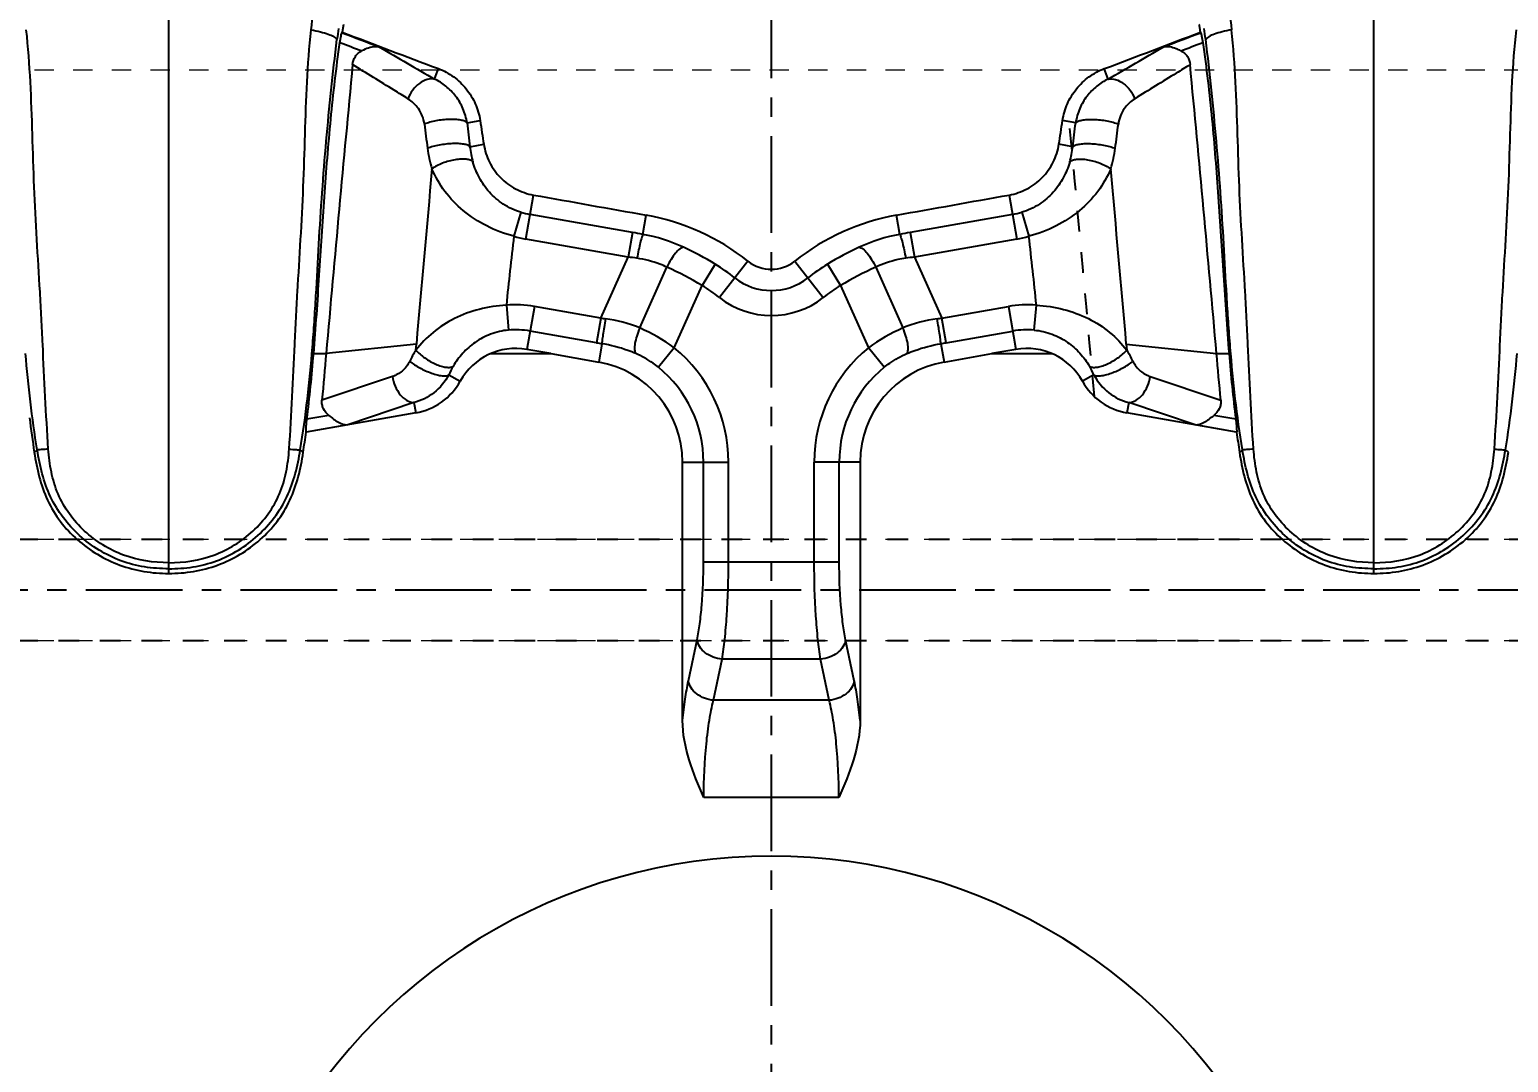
# Model space of a CAD drawing. Header units: millimetres. Extents: x 4 to 4769, y -754 to 1427.
# Drawn here: x 1975.7 to 2092.3, y 139.6 to 221.1 of the extents above; entities that cross this region are included whole.
import ezdxf

# ---------------------------------------------------------------- set-up
doc = ezdxf.new("R2010")
doc.units = ezdxf.units.MM
doc.header["$LTSCALE"] = 16.335
doc.header["$PDMODE"] = 3
doc.header["$PDSIZE"] = 0.3125
doc.linetypes.add('CENTER', pattern=[0.6, 0.375, -0.075, 0.075, -0.075])
doc.linetypes.add('HIDDEN', pattern=[0.2, 0.1, -0.1])
doc.layers.get('0').update_dxf_attribs({"linetype": 'CONTINUOUS'})
doc.layers.get('Defpoints').update_dxf_attribs({"linetype": 'CONTINUOUS'})
doc.layers.add('cool', color=153, linetype='HIDDEN', lineweight=9)
doc.layers.add('dim', color=82, linetype='CONTINUOUS', lineweight=9)
doc.layers.add('DEFAULT_2', color=8, linetype='HIDDEN')
doc.styles.get("Standard").update_dxf_attribs({"font": 'txt', "width": 0.8})
doc.dimstyles.get("Standard").update_dxf_attribs({"dimtxt": 0.15625, "dimasz": 0.1875, "dimexe": 0.125, "dimexo": 0.0625, "dimtad": 0, "dimtih": 1, "dimtoh": 1, "dimdsep": 46, "dimtxsty": 'Standard', "dimcen": 0.09, "dimadec": 0, "dimazin": 0, "dimtp": 0.01, "dimtm": 0.01, "dimtfac": 1, "dimtofl": 0, "dimtmove": 0, "dimatfit": 3, "dimfxl": 0, "dimtolj": 1, "dimarcsym": 0})

# ---------------------------------------------------------------- blocks, each defined once
blk = doc.blocks.new('*D150')
at = {"layer": 'Defpoints', "color": 0, "transparency": 16777216}
for p in [(2034.16, 231.89), (2034.16, 135.84), (2034.16, 127.59)]:
    blk.add_point(p, dxfattribs=at)
at = {"layer": 'dim', "color": 4, "lineweight": -2, "transparency": 16777216}
blk.add_line((2034.16, 135.84), (2034.16, 127.59), dxfattribs=at)
at = {"layer": 'dim', "color": 6, "transparency": 16777216, "insert": (2034.16, 125.09), "char_height": 2.5, "attachment_point": 5, "rotation": 90}
blk.add_mtext('\\A1;0.00', dxfattribs=at)
blk = doc.blocks.new('*D151')
at = {"layer": 'Defpoints', "color": 0, "transparency": 16777216}
for p in [(2034.16, 231.89), (2124.16, 140.29), (2124.16, 127.88)]:
    blk.add_point(p, dxfattribs=at)
at = {"layer": 'dim', "color": 4, "lineweight": -2, "transparency": 16777216}
blk.add_line((2124.16, 140.29), (2124.16, 127.88), dxfattribs=at)
at = {"layer": 'dim', "color": 6, "transparency": 16777216, "insert": (2124.16, 124.38), "char_height": 2.5, "attachment_point": 5, "rotation": 90}
blk.add_mtext('\\A1;90.00', dxfattribs=at)
blk = doc.blocks.new('*D152')
at = {"layer": 'Defpoints', "color": 0, "transparency": 16777216}
for p in [(2034.16, 231.89), (2130.16, 146.89), (2155.36, 146.89)]:
    blk.add_point(p, dxfattribs=at)
at = {"layer": 'dim', "color": 4, "lineweight": -2, "transparency": 16777216}
blk.add_line((2130.16, 146.89), (2155.36, 146.89), dxfattribs=at)
at = {"layer": 'dim', "color": 6, "transparency": 16777216, "insert": (2159.03, 146.89), "char_height": 2.5, "attachment_point": 5}
blk.add_mtext('\\A1;85.00', dxfattribs=at)
blk = doc.blocks.new('*D153')
at = {"layer": 'Defpoints', "color": 0, "transparency": 16777216}
for p in [(2034.16, 231.89), (2144.4, 176.89), (2155.36, 176.89)]:
    blk.add_point(p, dxfattribs=at)
at = {"layer": 'dim', "color": 4, "lineweight": -2, "transparency": 16777216}
blk.add_line((2144.4, 176.89), (2155.36, 176.89), dxfattribs=at)
at = {"layer": 'dim', "color": 6, "transparency": 16777216, "insert": (2159.03, 176.89), "char_height": 2.5, "attachment_point": 5}
blk.add_mtext('\\A1;55.00', dxfattribs=at)
blk = doc.blocks.new('*D155')
at = {"layer": 'Defpoints', "color": 0, "transparency": 16777216}
for p in [(2034.16, 231.89), (1944.16, 140.29), (1944.16, 127.88)]:
    blk.add_point(p, dxfattribs=at)
at = {"layer": 'dim', "color": 4, "lineweight": -2, "transparency": 16777216}
blk.add_line((1944.16, 140.29), (1944.16, 127.88), dxfattribs=at)
at = {"layer": 'dim', "color": 6, "transparency": 16777216, "insert": (1944.16, 124.38), "char_height": 2.5, "attachment_point": 5, "rotation": 90}
blk.add_mtext('\\A1;90.00', dxfattribs=at)
blk = doc.blocks.new('*D156')
at = {"layer": 'Defpoints', "color": 0, "transparency": 16777216}
for p in [(2034.16, 231.89), (1912.97, 146.89), (1938.16, 146.89)]:
    blk.add_point(p, dxfattribs=at)
at = {"layer": 'dim', "color": 4, "lineweight": -2, "transparency": 16777216}
blk.add_line((1938.16, 146.89), (1912.97, 146.89), dxfattribs=at)
at = {"layer": 'dim', "color": 6, "transparency": 16777216, "insert": (1909.3, 146.89), "char_height": 2.5, "attachment_point": 5}
blk.add_mtext('\\A1;85.00', dxfattribs=at)
blk = doc.blocks.new('*D160')
at = {"layer": 'Defpoints', "color": 0, "transparency": 16777216}
for p in [(2034.16, 231.89), (1912.97, 176.89), (1923.93, 176.89)]:
    blk.add_point(p, dxfattribs=at)
at = {"layer": 'dim', "color": 4, "lineweight": -2, "transparency": 16777216}
blk.add_line((1923.93, 176.89), (1912.97, 176.89), dxfattribs=at)
at = {"layer": 'dim', "color": 6, "transparency": 16777216, "insert": (1909.3, 176.89), "char_height": 2.5, "attachment_point": 5}
blk.add_mtext('\\A1;55.00', dxfattribs=at)

msp = doc.modelspace()

# ---------------------------------------------------------------- linework, layer by layer
at = {"color": 1, "linetype": 'CENTER', "ltscale": 1.243955}
for p, q in [((2034.164, 131.885), (2034.164, 331.885)), ((1919.164, 176.885), (2149.164, 176.885))]:
    msp.add_line(p, q, dxfattribs=at)
at = {"color": 7, "linetype": 'Continuous'}
for p, q in [((1986.664, 179.024), (1986.664, 285.752)), ((2081.664, 179.024), (2081.664, 285.752)), ((2007.617, 217.157), (2007.916, 217.977)), ((2060.711, 217.157), (2060.412, 217.977)), ((2010.175, 213.702), (2011.21, 213.884)), ((2058.154, 213.702), (2057.119, 213.884)), ((2010.408, 211.822), (2011.496, 212.014)), ((2057.921, 211.822), (2056.832, 212.014)), ((2014.809, 204.544), (2015.42, 208.012)), ((2052.908, 208.012), (2053.52, 204.544)), ((2014.428, 206.654), (2013.867, 204.766)), ((2023.215, 205.061), (2015.151, 206.483)), ((2024.034, 204.912), (2024.3, 206.426)), ((2044.295, 204.912), (2044.028, 206.426)), ((2053.178, 206.483), (2045.113, 205.061)), ((2053.9, 206.654), (2054.462, 204.766)), ((2022.873, 203.122), (2014.809, 204.544)), ((2023.215, 205.061), (2022.873, 203.122)), ((2045.113, 205.061), (2045.455, 203.122)), ((2053.52, 204.544), (2045.455, 203.122)), ((2020.717, 198.306), (2022.873, 203.122)), ((2045.455, 203.122), (2047.612, 198.306)), ((2023.79, 197.529), (2025.937, 202.324)), ((2029.747, 202.558), (2028.713, 200.882)), ((2032.323, 202.797), (2030.068, 199.935)), ((2036.005, 202.797), (2038.261, 199.935)), ((2038.582, 202.558), (2039.616, 200.882)), ((2042.391, 202.324), (2044.538, 197.529)), ((2026.51, 195.963), (2028.713, 200.882)), ((2039.616, 200.882), (2041.819, 195.963)), ((2013.275, 199.325), (2013.448, 197.363)), ((2015.482, 199.229), (2014.884, 195.84)), ((2020.717, 198.306), (2015.482, 199.229)), ((2020.717, 198.306), (2020.375, 196.366)), ((2047.612, 198.306), (2052.847, 199.229)), ((2047.954, 196.366), (2047.612, 198.306)), ((2052.847, 199.229), (2053.444, 195.84)), ((2054.881, 197.363), (2055.054, 199.325)), ((2020.375, 196.366), (2015.14, 197.289)), ((2047.954, 196.366), (2053.189, 197.289)), ((2006.184, 196.26), (1999.069, 195.518)), ((2006.141, 195.782), (2006.184, 196.26)), ((2016.776, 195.506), (2014.884, 195.84)), ((2020.809, 196.291), (2020.553, 194.84)), ((2026.51, 195.963), (2025.265, 194.437)), ((2043.064, 194.437), (2041.819, 195.963)), ((2047.519, 196.291), (2047.775, 194.84)), ((2053.444, 195.84), (2051.553, 195.506)), ((2062.145, 196.26), (2069.26, 195.518)), ((2062.145, 196.26), (2062.187, 195.782)), ((2012.034, 195.506), (2016.776, 195.506)), ((2016.776, 195.506), (2020.553, 194.84)), ((2047.775, 194.84), (2051.553, 195.506)), ((2051.553, 195.506), (2056.295, 195.506)), ((2004.296, 193.706), (1998.743, 191.842)), ((2008.734, 193.835), (2009.64, 193.334)), ((2059.594, 193.835), (2058.689, 193.334)), ((2064.032, 193.706), (2069.585, 191.842)), ((2005.987, 191.647), (2000.769, 189.896)), ((2005.987, 191.647), (2006.132, 190.829)), ((2062.341, 191.647), (2062.197, 190.829)), ((2067.559, 189.896), (2062.341, 191.647)), ((2006.132, 190.829), (1997.489, 189.305)), ((1999.282, 190.634), (1997.554, 190.329)), ((2070.84, 189.305), (2062.197, 190.829)), ((2070.775, 190.329), (2069.047, 190.634)), ((2000.769, 189.896), (1997.488, 189.318)), ((2070.841, 189.318), (2067.559, 189.896)), ((2027.164, 166.592), (2027.164, 186.962)), ((2027.164, 186.962), (2030.782, 186.962)), ((2028.812, 179.071), (2028.812, 186.962)), ((2030.782, 179.071), (2030.782, 186.962)), ((2041.164, 186.962), (2037.546, 186.962)), ((2037.546, 179.071), (2037.546, 186.962)), ((2039.516, 179.071), (2039.516, 186.962)), ((2041.164, 186.962), (2041.164, 166.592)), ((1986.664, 178.544), (1986.664, 179.024)), ((1986.664, 178.175), (1986.664, 178.544)), ((2039.516, 179.071), (2028.812, 179.071)), ((2081.664, 178.544), (2081.664, 179.024)), ((2081.664, 178.175), (2081.664, 178.544)), ((2027.629, 169.707), (2028.309, 172.943)), ((2040.7, 169.707), (2040.02, 172.943)), ((2029.598, 168.175), (2030.278, 171.411)), ((2038.05, 171.411), (2030.278, 171.411)), ((2038.73, 168.175), (2038.05, 171.411)), ((2038.73, 168.175), (2029.598, 168.175)), ((2039.486, 160.515), (2028.842, 160.515))]:
    msp.add_line(p, q, dxfattribs=at)
for centre, radius, start, end in [((1669.528, 255.534), 330.171, 354.00166, 354.52775), ((2398.801, 255.534), 330.171, 185.47225, 185.99834), ((2200.225, 193.424), 202.092, 172.11833, 172.36234), ((1999.709, 221.132), 0.691, 332.22425, 334.086), ((2079.503, 208.081), 80.188, 170.68653, 170.83222), ((2977.599, 2780.751), 2740.09, 249.105234, 249.274738), ((1079.298, 2810.828), 2772.267, 290.726246, 290.893782), ((1988.826, 208.081), 80.188, 9.16778, 9.31347), ((2068.619, 221.132), 0.691, 205.91401, 207.77575), ((1868.103, 193.424), 202.092, 7.63766, 7.88167), ((3161.29, 2199.743), 2293.82, 239.679562, 239.804767), ((964.686, 2100.925), 2179.416, 300.191947, 300.323725), ((6055.858, -164.864), 4072.765, 174.60175, 174.923498), ((-2126.338, -177.589), 4212.155, 5.081838, 5.392939), ((2549.241, 282.448), 546.779, 187.23309, 187.43468), ((2509.319, 274.708), 502.859, 186.96829, 187.18404), ((2444.039, 279.213), 437.732, 188.58315, 188.83074), ((1624.289, 279.213), 437.732, 351.16926, 351.41685), ((1568.198, 273.568), 493.6, 352.81393, 353.03373), ((1535.122, 280.384), 530.613, 352.56224, 352.76998), ((2016.499, 212.928), 9.52, 187.42994, 197.39353), ((2017.592, 212.61), 7.227, 186.25309, 196.00011), ((2050.734, 212.61), 7.229, 344.00339, 353.74604), ((2051.829, 212.928), 9.521, 342.60809, 352.56859), ((5319.152, -91.645), 3325.455, 174.79425, 175.033331), ((-1281.407, -94.347), 3356.158, 4.967416, 5.204314), ((2016.275, 212.857), 6.472, 253.42429, 260), ((2021.141, 188.759), 17.947, 51.46051, 79.86209), ((2047.187, 188.759), 17.947, 100.13791, 128.53949), ((2052.054, 212.857), 6.472, 280, 286.57561), ((2332.443, 167.359), 320.765, 173.30302, 174.28075), ((2016.275, 212.857), 8.441, 253.42429, 260), ((2010.733, 134.262), 71.891, 79.33805, 80.00084), ((2021.53, 191.438), 13.705, 65.39919, 79.47545), ((2046.822, 191.363), 13.783, 100.56429, 114.56107), ((2057.596, 134.262), 71.891, 99.99916, 100.66195), ((2052.054, 212.857), 8.441, 280, 286.57561), ((1737.564, 167.54), 319.077, 5.71697, 6.69987), ((2016.271, 151.735), 51.809, 81.90303, 82.67897), ((2017.688, 182.99), 22.985, 58.35764, 65.45781), ((2050.787, 182.716), 23.295, 114.58954, 121.59502), ((2052.057, 151.735), 51.809, 97.32103, 98.09697), ((2011.987, 172.082), 33.304, 59.85341, 65.23638), ((2021.164, 188.64), 16.352, 51.75338, 58.34115), ((2034.164, 205.111), 2.957, 231.50163, 308.49837), ((2047.164, 188.64), 16.352, 121.65885, 128.24662), ((2056.612, 171.561), 33.891, 114.81028, 120.09992), ((2021.164, 188.64), 14.382, 51.75338, 58.34115), ((2034.164, 205.132), 4.648, 231.75338, 308.24662), ((2047.164, 188.64), 14.382, 121.65885, 128.24662), ((2014.016, 190.916), 8.441, 80, 95.03773), ((2034.164, 205.132), 6.618, 231.75338, 308.24662), ((2054.313, 190.916), 8.441, 84.96216, 100), ((2027.392, 250.256), 52.377, 262.67792, 263.08524), ((2019.898, 188.495), 9.837, 66.69439, 83.06394), ((2048.43, 188.495), 9.837, 96.93606, 113.30561), ((2040.936, 250.256), 52.377, 276.91476, 277.32208), ((2014.016, 190.916), 6.472, 80, 95.03773), ((2018.115, 184.533), 14.181, 53.70273, 66.40999), ((2050.213, 184.533), 14.181, 113.59001, 126.29727), ((2054.313, 190.916), 6.472, 84.96216, 100), ((2014.016, 190.916), 5, 80.00071, 151.0744), ((2032.962, 267.751), 72.486, 260.00008, 260.34862), ((2019.164, 186.962), 11.618, 0, 50.78147), ((2049.164, 186.962), 11.618, 129.21853, 180), ((2035.367, 267.751), 72.486, 279.65138, 279.99992), ((2054.313, 190.916), 5, 28.9256, 99.99929), ((5861.184, -148.213), 3877.382, 174.914045, 174.968572), ((2014.031, 190.886), 9.286, 148.17999, 154.33999), ((2019.164, 186.962), 8, 0, 80), ((2049.164, 186.962), 8, 100, 180), ((2054.296, 190.886), 9.287, 25.66045, 31.82135), ((-1792.856, -148.213), 3877.382, 5.031428, 5.085956), ((2015.383, 190.791), 7.312, 149.49463, 155.40716), ((2019.164, 186.962), 9.648, 0, 50.78147), ((2049.164, 186.962), 9.648, 129.21853, 180), ((2052.945, 190.792), 7.312, 24.59269, 30.50694), ((2005.263, 195.753), 5, 280, 331.0744), ((2063.065, 195.753), 5, 208.9256, 260), ((2071.729, 202.099), 96.739, 186.9144, 188.54506), ((1906.167, 201.449), 92.125, 351.43315, 352.42519), ((1997.146, 189.281), 0.344, 3.90567, 6.07779), ((2071.183, 189.281), 0.344, 173.92221, 176.09433), ((2162.161, 201.449), 92.125, 187.57481, 188.56685), ((2034.164, 111.885), 44, 27.03569, 152.96431)]:
    msp.add_arc(centre, radius, start, end, dxfattribs=at)
for points, knots in [([(1977.171, 187.977), (1977.078, 189.352), (1976.918, 192.105), (1976.762, 195.548), (1976.631, 198.305), (1976.48, 201.064), (1976.261, 204.511), (1976.041, 208.651), (1975.92, 212.791), (1975.79, 216.922), (1975.587, 219.667), (1975.437, 221.031)], [0, 0, 0, 0, 0.1248666, 0.249879, 0.3124334, 0.3750163, 0.5002477, 0.6254982, 0.7506858, 0.8756462, 1, 1, 1, 1]), ([(1996.157, 187.977), (1996.25, 189.352), (1996.41, 192.105), (1996.567, 195.548), (1996.697, 198.305), (1996.849, 201.064), (1997.067, 204.511), (1997.287, 208.651), (1997.408, 212.791), (1997.538, 216.922), (1997.742, 219.667), (1997.892, 221.031)], [0, 0, 0, 0, 0.1248666, 0.249879, 0.3124334, 0.3750163, 0.5002477, 0.6254982, 0.7506858, 0.8756462, 1, 1, 1, 1]), ([(1997.892, 221.031), (1998.138, 220.989), (1998.593, 220.897), (1999.195, 220.724), (1999.601, 220.554), (1999.825, 220.402), (1999.901, 220.323), (1999.926, 220.284)], [0, 0, 0, 0, 0.340906, 0.6318564, 0.8535209, 0.9359307, 1, 1, 1, 1]), ([(2000.158, 220.048), (2000.171, 220.139), (2000.198, 220.308), (2000.241, 220.533), (2000.282, 220.696), (2000.306, 220.782), (2000.321, 220.81)], [0, 0, 0, 0, 0.355374, 0.6575277, 0.8789254, 1, 1, 1, 1]), ([(2068.008, 220.81), (2068.016, 220.795), (2068.031, 220.751), (2068.044, 220.706), (2068.051, 220.678)], [0, 0, 0, 0, 0.3743693, 1, 1, 1, 1]), ([(2068.051, 220.678), (2068.061, 220.638), (2068.11, 220.43), (2068.146, 220.219), (2068.171, 220.048)], [0, 0, 0, 0, 0.1925428, 1, 1, 1, 1]), ([(2070.437, 221.031), (2070.19, 220.989), (2069.735, 220.897), (2069.133, 220.724), (2068.728, 220.554), (2068.504, 220.402), (2068.427, 220.323), (2068.402, 220.284)], [0, 0, 0, 0, 0.340906, 0.6318564, 0.8535209, 0.9359307, 1, 1, 1, 1]), ([(2072.171, 187.977), (2072.078, 189.352), (2071.918, 192.105), (2071.762, 195.548), (2071.631, 198.305), (2071.48, 201.064), (2071.261, 204.511), (2071.041, 208.651), (2070.92, 212.791), (2070.79, 216.922), (2070.587, 219.667), (2070.437, 221.031)], [0, 0, 0, 0, 0.1248666, 0.249879, 0.3124334, 0.3750163, 0.5002477, 0.6254982, 0.7506858, 0.8756462, 1, 1, 1, 1]), ([(2091.157, 187.977), (2091.25, 189.352), (2091.41, 192.105), (2091.567, 195.548), (2091.697, 198.305), (2091.849, 201.064), (2092.067, 204.511), (2092.287, 208.651), (2092.408, 212.791), (2092.538, 216.922), (2092.742, 219.667), (2092.892, 221.031)], [0, 0, 0, 0, 0.1248666, 0.249879, 0.3124334, 0.3750163, 0.5002477, 0.6254982, 0.7506858, 0.8756462, 1, 1, 1, 1]), ([(1997.034, 187.912), (1997.253, 189.253), (1997.619, 191.947), (1997.945, 195.329), (1998.146, 198.04), (1998.312, 200.752), (1998.493, 204.144), (1998.749, 208.208), (1999.071, 212.256), (1999.459, 216.28), (1999.758, 218.953), (1999.926, 220.284)], [0, 0, 0, 0, 0.1253932, 0.2508017, 0.3134913, 0.376167, 0.5015481, 0.6269158, 0.7518842, 0.8762179, 1, 1, 1, 1]), ([(1998.088, 195.506), (1998.261, 197.564), (1998.534, 201.683), (1998.916, 207.852), (1999.403, 213.979), (1999.864, 218.039), (2000.158, 220.048)], [0, 0, 0, 0, 0.2514584, 0.5026588, 0.7527567, 1, 1, 1, 1]), ([(2001.156, 218.293), (2001.177, 218.517), (2001.284, 218.859), (2001.588, 219.204), (2001.782, 219.33), (2001.885, 219.381)], [0, 0, 0, 0, 0.4959131, 0.7472299, 1, 1, 1, 1]), ([(2003.288, 219.682), (2003.181, 219.704), (2002.693, 219.736), (2002.222, 219.547), (2001.885, 219.381)], [0, 0, 0, 0, 0.2241648, 1, 1, 1, 1]), ([(2066.444, 219.381), (2066.323, 219.44), (2065.888, 219.639), (2065.382, 219.752), (2065.041, 219.682)], [0, 0, 0, 0, 0.2786887, 1, 1, 1, 1]), ([(2066.444, 219.381), (2066.547, 219.33), (2066.741, 219.204), (2067.044, 218.859), (2067.151, 218.517), (2067.172, 218.293)], [0, 0, 0, 0, 0.2527769, 0.5040944, 1, 1, 1, 1]), ([(2068.171, 220.048), (2068.465, 218.039), (2068.926, 213.979), (2069.413, 207.852), (2069.795, 201.683), (2070.067, 197.564), (2070.241, 195.506)], [0, 0, 0, 0, 0.2472435, 0.4973415, 0.7485417, 1, 1, 1, 1]), ([(2071.295, 187.912), (2071.075, 189.253), (2070.71, 191.947), (2070.384, 195.329), (2070.183, 198.04), (2070.016, 200.752), (2069.835, 204.144), (2069.58, 208.208), (2069.258, 212.256), (2068.87, 216.28), (2068.571, 218.953), (2068.402, 220.284)], [0, 0, 0, 0, 0.1253932, 0.2508017, 0.3134913, 0.376167, 0.5015481, 0.6269158, 0.7518842, 0.8762179, 1, 1, 1, 1]), ([(2005.523, 215.606), (2005.158, 215.831), (2003.703, 216.727), (2002.247, 217.623), (2001.156, 218.293)], [0, 0, 0, 0, 0.2507599, 1, 1, 1, 1]), ([(2067.172, 218.293), (2066.809, 218.07), (2065.354, 217.175), (2063.898, 216.279), (2062.806, 215.606)], [0, 0, 0, 0, 0.2492808, 1, 1, 1, 1]), ([(2007.617, 217.157), (2007.423, 217.193), (2006.983, 217.153), (2006.379, 216.827), (2005.861, 216.296), (2005.614, 215.846), (2005.523, 215.606)], [0, 0, 0, 0, 0.2127916, 0.4557754, 0.7237697, 1, 1, 1, 1]), ([(2010.175, 213.702), (2010.118, 214.088), (2009.905, 214.838), (2009.324, 215.825), (2008.55, 216.616), (2007.936, 217.003), (2007.617, 217.157)], [0, 0, 0, 0, 0.2626234, 0.5169893, 0.76241, 1, 1, 1, 1]), ([(2007.916, 217.977), (2008.346, 217.815), (2009.164, 217.372), (2010.168, 216.412), (2010.885, 215.225), (2011.142, 214.336), (2011.21, 213.884)], [0, 0, 0, 0, 0.2509749, 0.5010198, 0.7505128, 1, 1, 1, 1]), ([(2057.119, 213.884), (2057.187, 214.336), (2057.443, 215.225), (2058.161, 216.412), (2059.165, 217.372), (2059.983, 217.815), (2060.412, 217.977)], [0, 0, 0, 0, 0.2494872, 0.4989802, 0.7490251, 1, 1, 1, 1]), ([(2060.711, 217.157), (2060.393, 217.003), (2059.779, 216.616), (2059.005, 215.825), (2058.424, 214.838), (2058.211, 214.088), (2058.154, 213.702)], [0, 0, 0, 0, 0.2376118, 0.4829463, 0.7372497, 1, 1, 1, 1]), ([(2060.711, 217.157), (2060.906, 217.193), (2061.346, 217.153), (2061.95, 216.827), (2062.468, 216.296), (2062.715, 215.846), (2062.806, 215.606)], [0, 0, 0, 0, 0.2127917, 0.4557755, 0.7237697, 1, 1, 1, 1]), ([(2006.813, 213.605), (2006.758, 214.04), (2006.451, 214.833), (2005.842, 215.409), (2005.523, 215.606)], [0, 0, 0, 0, 0.53899, 1, 1, 1, 1]), ([(2062.806, 215.606), (2062.487, 215.409), (2061.878, 214.833), (2061.571, 214.04), (2061.516, 213.605)], [0, 0, 0, 0, 0.4609992, 1, 1, 1, 1]), ([(2010.175, 213.702), (2010.127, 213.759), (2009.962, 213.852), (2009.653, 213.933), (2009.244, 213.979), (2008.588, 213.985), (2007.904, 213.909), (2007.251, 213.76), (2006.95, 213.661), (2006.813, 213.605)], [0, 0, 0, 0, 0.0641847, 0.15759, 0.2780631, 0.4191148, 0.7259614, 0.8719777, 1, 1, 1, 1]), ([(2058.154, 213.702), (2058.201, 213.759), (2058.366, 213.852), (2058.676, 213.933), (2059.084, 213.979), (2059.74, 213.985), (2060.425, 213.91), (2061.078, 213.76), (2061.379, 213.661), (2061.516, 213.605)], [0, 0, 0, 0, 0.0641957, 0.1576048, 0.2780772, 0.4191253, 0.725963, 0.871977, 1, 1, 1, 1]), ([(2010.408, 211.822), (2010.361, 211.876), (2010.196, 211.961), (2009.89, 212.033), (2009.484, 212.071), (2008.832, 212.07), (2008.15, 211.992), (2007.497, 211.846), (2007.196, 211.75), (2007.059, 211.697)], [0, 0, 0, 0, 0.0624758, 0.1550542, 0.2752755, 0.4164841, 0.7244851, 0.8712642, 1, 1, 1, 1]), ([(2011.496, 212.014), (2011.572, 211.525), (2011.88, 210.563), (2012.759, 209.334), (2013.972, 208.428), (2014.931, 208.099), (2015.42, 208.012)], [0, 0, 0, 0, 0.2492803, 0.4991571, 0.7494581, 1, 1, 1, 1]), ([(2052.908, 208.012), (2053.398, 208.099), (2054.356, 208.428), (2055.57, 209.334), (2056.449, 210.563), (2056.756, 211.525), (2056.832, 212.014)], [0, 0, 0, 0, 0.2505419, 0.5008428, 0.7507194, 1, 1, 1, 1]), ([(2057.921, 211.822), (2057.968, 211.876), (2058.133, 211.961), (2058.439, 212.033), (2058.844, 212.071), (2059.497, 212.07), (2060.178, 211.992), (2060.831, 211.846), (2061.133, 211.75), (2061.27, 211.697)], [0, 0, 0, 0, 0.0624756, 0.1550538, 0.2752752, 0.4164838, 0.724485, 0.8712642, 1, 1, 1, 1]), ([(2010.645, 210.617), (2010.587, 210.678), (2010.412, 210.776), (2010.087, 210.844), (2009.683, 210.853), (2009.052, 210.782), (2008.408, 210.601), (2007.809, 210.331), (2007.536, 210.169), (2007.414, 210.082)], [0, 0, 0, 0, 0.0733583, 0.1696505, 0.2885387, 0.4254945, 0.7236758, 0.8688488, 1, 1, 1, 1]), ([(2013.867, 204.766), (2013.128, 204.959), (2011.713, 205.49), (2009.855, 206.697), (2008.373, 208.236), (2007.675, 209.451), (2007.414, 210.082)], [0, 0, 0, 0, 0.2649749, 0.5199003, 0.762848, 1, 1, 1, 1]), ([(2014.428, 206.654), (2013.937, 206.8), (2013.019, 207.228), (2011.91, 208.189), (2011.109, 209.338), (2010.769, 210.186), (2010.645, 210.617)], [0, 0, 0, 0, 0.2697874, 0.5237558, 0.7638062, 1, 1, 1, 1]), ([(2057.684, 210.618), (2057.56, 210.186), (2057.219, 209.338), (2056.418, 208.189), (2055.309, 207.228), (2054.391, 206.8), (2053.9, 206.654)], [0, 0, 0, 0, 0.2362999, 0.4764403, 0.7303437, 1, 1, 1, 1]), ([(2060.915, 210.082), (2060.653, 209.45), (2059.955, 208.236), (2058.473, 206.697), (2056.615, 205.49), (2055.2, 204.959), (2054.462, 204.766)], [0, 0, 0, 0, 0.2372642, 0.4802639, 0.7351189, 1, 1, 1, 1]), ([(2057.684, 210.618), (2057.741, 210.679), (2057.917, 210.777), (2058.242, 210.844), (2058.646, 210.854), (2059.276, 210.782), (2059.921, 210.601), (2060.52, 210.332), (2060.793, 210.169), (2060.915, 210.082)], [0, 0, 0, 0, 0.0733728, 0.1696705, 0.2885583, 0.4255096, 0.7236779, 0.8688472, 1, 1, 1, 1]), ([(2024.034, 204.912), (2024.018, 204.886), (2023.988, 204.812), (2023.942, 204.675), (2023.889, 204.486), (2023.804, 204.153), (2023.694, 203.662), (2023.61, 203.249), (2023.569, 203.028)], [0, 0, 0, 0, 0.0471072, 0.1223583, 0.2238713, 0.3485938, 0.6529951, 1, 1, 1, 1]), ([(2044.295, 204.912), (2044.311, 204.886), (2044.34, 204.812), (2044.386, 204.675), (2044.439, 204.486), (2044.525, 204.153), (2044.635, 203.662), (2044.718, 203.249), (2044.76, 203.028)], [0, 0, 0, 0, 0.0471072, 0.1223583, 0.2238713, 0.3485938, 0.6529951, 1, 1, 1, 1]), ([(2025.937, 202.324), (2025.754, 202.41), (2024.994, 202.734), (2024.185, 202.94), (2023.569, 203.028)], [0, 0, 0, 0, 0.2452429, 1, 1, 1, 1]), ([(2027.236, 203.899), (2027.189, 203.894), (2027.086, 203.859), (2026.863, 203.713), (2026.571, 203.401), (2026.236, 202.913), (2026.033, 202.531), (2025.937, 202.324)], [0, 0, 0, 0, 0.0668102, 0.1523254, 0.3809878, 0.6732365, 1, 1, 1, 1]), ([(2041.093, 203.899), (2041.139, 203.894), (2041.242, 203.859), (2041.465, 203.713), (2041.757, 203.401), (2042.093, 202.913), (2042.295, 202.531), (2042.391, 202.324)], [0, 0, 0, 0, 0.0668094, 0.1523243, 0.3809869, 0.673236, 1, 1, 1, 1]), ([(2044.76, 203.028), (2044.552, 202.998), (2043.739, 202.852), (2042.948, 202.586), (2042.391, 202.324)], [0, 0, 0, 0, 0.254458, 1, 1, 1, 1]), ([(2013.275, 199.325), (2012.555, 199.288), (2011.142, 199.075), (2009.173, 198.347), (2007.464, 197.253), (2006.535, 196.299), (2006.141, 195.78)], [0, 0, 0, 0, 0.2635569, 0.518271, 0.7620918, 1, 1, 1, 1]), ([(2021.086, 198.26), (2021.048, 198.033), (2020.977, 197.607), (2020.891, 197.031), (2020.837, 196.632), (2020.814, 196.402), (2020.809, 196.322), (2020.809, 196.291)], [0, 0, 0, 0, 0.3465216, 0.6518715, 0.8788432, 0.9538798, 1, 1, 1, 1]), ([(2047.519, 196.291), (2047.52, 196.322), (2047.515, 196.402), (2047.492, 196.632), (2047.438, 197.031), (2047.351, 197.607), (2047.281, 198.033), (2047.242, 198.26)], [0, 0, 0, 0, 0.0461202, 0.1211568, 0.3481285, 0.6534784, 1, 1, 1, 1]), ([(2055.054, 199.325), (2055.774, 199.288), (2057.188, 199.075), (2059.157, 198.347), (2060.866, 197.253), (2061.794, 196.298), (2062.187, 195.781)], [0, 0, 0, 0, 0.2637565, 0.5184977, 0.7622573, 1, 1, 1, 1]), ([(2013.448, 197.363), (2012.966, 197.32), (2012.035, 197.106), (2010.808, 196.454), (2009.812, 195.572), (2009.3, 194.871), (2009.083, 194.503)], [0, 0, 0, 0, 0.2680855, 0.5221549, 0.7632641, 1, 1, 1, 1]), ([(2023.79, 197.529), (2023.7, 197.32), (2023.548, 196.915), (2023.406, 196.342), (2023.366, 195.916), (2023.405, 195.653), (2023.447, 195.553), (2023.474, 195.515)], [0, 0, 0, 0, 0.3267999, 0.6190275, 0.8476646, 0.9331791, 1, 1, 1, 1]), ([(2044.855, 195.515), (2044.882, 195.553), (2044.924, 195.653), (2044.963, 195.916), (2044.923, 196.342), (2044.781, 196.915), (2044.629, 197.32), (2044.538, 197.529)], [0, 0, 0, 0, 0.0668207, 0.1523352, 0.3809723, 0.6732, 1, 1, 1, 1]), ([(2054.881, 197.363), (2055.363, 197.32), (2056.294, 197.106), (2057.521, 196.453), (2058.517, 195.572), (2059.029, 194.871), (2059.245, 194.503)], [0, 0, 0, 0, 0.2683092, 0.5223556, 0.7633831, 1, 1, 1, 1]), ([(2023.474, 195.515), (2023.267, 195.602), (2022.403, 195.937), (2021.501, 196.174), (2020.809, 196.291)], [0, 0, 0, 0, 0.2426223, 1, 1, 1, 1]), ([(2044.855, 195.515), (2045.062, 195.602), (2045.925, 195.937), (2046.828, 196.174), (2047.519, 196.291)], [0, 0, 0, 0, 0.2426228, 1, 1, 1, 1]), ([(1998.088, 195.506), (1998.17, 195.506), (1998.333, 195.508), (1998.578, 195.503), (1998.824, 195.507), (1998.987, 195.518), (1999.069, 195.518)], [0, 0, 0, 0, 0.2499969, 0.5000374, 0.7500013, 1, 1, 1, 1]), ([(2005.662, 194.907), (2005.52, 194.613), (2005.127, 194.107), (2004.573, 193.799), (2004.296, 193.706)], [0, 0, 0, 0, 0.5282541, 1, 1, 1, 1]), ([(2005.662, 194.907), (2005.903, 194.706), (2006.459, 194.352), (2007.199, 194.018), (2007.8, 193.835), (2008.186, 193.762), (2008.494, 193.752), (2008.673, 193.794), (2008.734, 193.835)], [0, 0, 0, 0, 0.2809146, 0.5853216, 0.7237729, 0.8420317, 0.9345805, 1, 1, 1, 1]), ([(2006.141, 195.782), (2006.351, 195.549), (2006.851, 195.131), (2007.549, 194.734), (2008.126, 194.517), (2008.507, 194.428), (2008.827, 194.413), (2009.014, 194.461), (2009.083, 194.503)], [0, 0, 0, 0, 0.2804703, 0.5788538, 0.7148838, 0.8325988, 0.9277172, 1, 1, 1, 1]), ([(2025.265, 194.437), (2025.126, 194.55), (2024.57, 194.972), (2023.953, 195.314), (2023.474, 195.515)], [0, 0, 0, 0, 0.2560391, 1, 1, 1, 1]), ([(2043.064, 194.437), (2043.202, 194.55), (2043.759, 194.972), (2044.376, 195.314), (2044.855, 195.515)], [0, 0, 0, 0, 0.256039, 1, 1, 1, 1]), ([(2059.245, 194.503), (2059.314, 194.461), (2059.502, 194.413), (2059.821, 194.428), (2060.202, 194.517), (2060.78, 194.735), (2061.477, 195.132), (2061.978, 195.549), (2062.187, 195.782)], [0, 0, 0, 0, 0.0722844, 0.1674034, 0.2851183, 0.4211477, 0.7195296, 1, 1, 1, 1]), ([(2059.594, 193.835), (2059.656, 193.794), (2059.834, 193.752), (2060.143, 193.762), (2060.529, 193.835), (2061.129, 194.018), (2061.87, 194.352), (2062.426, 194.706), (2062.667, 194.907)], [0, 0, 0, 0, 0.065421, 0.1579702, 0.2762289, 0.4146796, 0.7190855, 1, 1, 1, 1]), ([(2062.667, 194.907), (2062.808, 194.613), (2063.201, 194.107), (2063.756, 193.799), (2064.032, 193.706)], [0, 0, 0, 0, 0.5282503, 1, 1, 1, 1]), ([(2069.26, 195.518), (2069.342, 195.518), (2069.505, 195.507), (2069.75, 195.503), (2069.995, 195.508), (2070.159, 195.506), (2070.241, 195.506)], [0, 0, 0, 0, 0.2499987, 0.4999624, 0.7500031, 1, 1, 1, 1]), ([(2004.296, 193.706), (2004.335, 193.442), (2004.481, 192.929), (2004.87, 192.271), (2005.376, 191.798), (2005.795, 191.652), (2005.987, 191.647)], [0, 0, 0, 0, 0.2816726, 0.5549069, 0.7970576, 1, 1, 1, 1]), ([(2008.734, 193.835), (2008.454, 193.292), (2007.664, 192.336), (2006.555, 191.794), (2005.987, 191.647)], [0, 0, 0, 0, 0.5100913, 1, 1, 1, 1]), ([(2059.594, 193.835), (2059.874, 193.292), (2060.664, 192.336), (2061.774, 191.794), (2062.341, 191.647)], [0, 0, 0, 0, 0.5100852, 1, 1, 1, 1]), ([(2062.341, 191.647), (2062.534, 191.652), (2062.952, 191.798), (2063.459, 192.271), (2063.847, 192.929), (2063.994, 193.442), (2064.032, 193.706)], [0, 0, 0, 0, 0.2029424, 0.4450931, 0.7183274, 1, 1, 1, 1]), ([(1999.282, 190.634), (1999.103, 190.775), (1998.873, 191.052), (1998.74, 191.495), (1998.733, 191.728), (1998.743, 191.842)], [0, 0, 0, 0, 0.498204, 0.7491353, 1, 1, 1, 1]), ([(2069.585, 191.842), (2069.595, 191.728), (2069.589, 191.495), (2069.456, 191.052), (2069.225, 190.775), (2069.047, 190.634)], [0, 0, 0, 0, 0.2508685, 0.5017987, 1, 1, 1, 1]), ([(1997.488, 189.318), (1997.483, 189.358), (1997.486, 189.477), (1997.493, 189.699), (1997.516, 189.995), (1997.54, 190.214), (1997.554, 190.329)], [0, 0, 0, 0, 0.1214423, 0.350409, 0.6560102, 1, 1, 1, 1]), ([(1999.282, 190.634), (1999.407, 190.535), (1999.651, 190.345), (2000.119, 190.04), (2000.517, 189.895), (2000.769, 189.896)], [0, 0, 0, 0, 0.2836891, 0.5499257, 1, 1, 1, 1]), ([(2067.559, 189.896), (2067.812, 189.895), (2068.21, 190.04), (2068.677, 190.345), (2068.922, 190.535), (2069.047, 190.634)], [0, 0, 0, 0, 0.4500474, 0.716291, 1, 1, 1, 1]), ([(2070.775, 190.329), (2070.789, 190.214), (2070.813, 189.995), (2070.836, 189.699), (2070.843, 189.477), (2070.845, 189.358), (2070.841, 189.318)], [0, 0, 0, 0, 0.3439898, 0.649591, 0.8785577, 1, 1, 1, 1]), ([(1976.295, 187.911), (1976.243, 187.869), (1976.166, 187.807), (1976.09, 187.744), (1976.064, 187.725)], [0, 0, 0, 0, 0.6759062, 1, 1, 1, 1]), ([(1976.064, 187.725), (1976.161, 187.079), (1976.412, 185.793), (1977.052, 183.929), (1978.065, 182.231), (1979.418, 180.793), (1981.012, 179.633), (1982.79, 178.776), (1984.699, 178.278), (1986.01, 178.175), (1986.664, 178.175)], [0, 0, 0, 0, 0.1250324, 0.2500008, 0.3749116, 0.4998606, 0.6248624, 0.7498945, 0.8749343, 1, 1, 1, 1]), ([(1977.171, 187.977), (1976.983, 187.966), (1976.729, 187.949), (1976.437, 187.926), (1976.333, 187.917), (1976.295, 187.912)], [0, 0, 0, 0, 0.6446724, 0.868606, 1, 1, 1, 1]), ([(1986.664, 178.544), (1986.024, 178.544), (1984.742, 178.635), (1982.871, 179.111), (1981.139, 179.967), (1979.598, 181.128), (1978.294, 182.55), (1976.953, 184.749), (1976.501, 186.652), (1976.295, 187.912)], [0, 0, 0, 0, 0.1251071, 0.2501319, 0.3751697, 0.5002457, 0.6253162, 0.7503572, 1, 1, 1, 1]), ([(1986.664, 179.024), (1985.46, 179.021), (1983.621, 179.3), (1981.444, 180.373), (1979.992, 181.476), (1978.777, 182.836), (1977.87, 184.424), (1977.365, 186.176), (1977.216, 187.376), (1977.171, 187.977)], [0, 0, 0, 0, 0.2494247, 0.3745878, 0.4997783, 0.6249528, 0.7500511, 0.875057, 1, 1, 1, 1]), ([(1986.664, 179.024), (1987.868, 179.021), (1989.708, 179.3), (1991.884, 180.373), (1993.337, 181.476), (1994.552, 182.836), (1995.458, 184.424), (1995.963, 186.176), (1996.113, 187.376), (1996.157, 187.977)], [0, 0, 0, 0, 0.2494247, 0.3745878, 0.4997783, 0.6249528, 0.7500511, 0.875057, 1, 1, 1, 1]), ([(1986.664, 178.544), (1987.304, 178.544), (1988.586, 178.635), (1990.458, 179.111), (1992.19, 179.967), (1993.73, 181.128), (1995.035, 182.55), (1996.375, 184.749), (1996.828, 186.652), (1997.034, 187.912)], [0, 0, 0, 0, 0.1251071, 0.2501319, 0.3751697, 0.5002457, 0.6253162, 0.7503572, 1, 1, 1, 1]), ([(1986.664, 178.175), (1987.318, 178.175), (1988.63, 178.278), (1990.539, 178.776), (1992.317, 179.633), (1993.911, 180.793), (1995.263, 182.231), (1996.276, 183.929), (1996.917, 185.793), (1997.167, 187.079), (1997.265, 187.725)], [0, 0, 0, 0, 0.1250658, 0.250106, 0.3751383, 0.5001401, 0.625089, 0.7499996, 0.8749677, 1, 1, 1, 1]), ([(1996.157, 187.977), (1996.346, 187.966), (1996.6, 187.949), (1996.892, 187.926), (1996.996, 187.917), (1997.034, 187.912)], [0, 0, 0, 0, 0.6446724, 0.868606, 1, 1, 1, 1]), ([(1997.034, 187.911), (1997.085, 187.869), (1997.162, 187.807), (1997.239, 187.744), (1997.265, 187.725)], [0, 0, 0, 0, 0.6759062, 1, 1, 1, 1]), ([(2071.295, 187.911), (2071.243, 187.869), (2071.166, 187.807), (2071.09, 187.744), (2071.064, 187.725)], [0, 0, 0, 0, 0.6759062, 1, 1, 1, 1]), ([(2071.064, 187.725), (2071.161, 187.079), (2071.412, 185.793), (2072.052, 183.929), (2073.065, 182.231), (2074.418, 180.793), (2076.012, 179.633), (2077.79, 178.776), (2079.699, 178.278), (2081.01, 178.175), (2081.664, 178.175)], [0, 0, 0, 0, 0.1250324, 0.2500008, 0.3749116, 0.4998606, 0.6248624, 0.7498945, 0.8749343, 1, 1, 1, 1]), ([(2072.171, 187.977), (2071.983, 187.966), (2071.729, 187.949), (2071.437, 187.926), (2071.333, 187.917), (2071.295, 187.912)], [0, 0, 0, 0, 0.6446724, 0.868606, 1, 1, 1, 1]), ([(2081.664, 178.544), (2081.024, 178.544), (2079.742, 178.635), (2077.871, 179.111), (2076.139, 179.967), (2074.598, 181.128), (2073.294, 182.55), (2071.953, 184.749), (2071.501, 186.652), (2071.295, 187.912)], [0, 0, 0, 0, 0.1251071, 0.2501319, 0.3751697, 0.5002457, 0.6253162, 0.7503572, 1, 1, 1, 1]), ([(2081.664, 179.024), (2080.46, 179.021), (2078.621, 179.3), (2076.444, 180.373), (2074.992, 181.476), (2073.777, 182.836), (2072.87, 184.424), (2072.365, 186.176), (2072.216, 187.376), (2072.171, 187.977)], [0, 0, 0, 0, 0.2494247, 0.3745878, 0.4997783, 0.6249528, 0.7500511, 0.875057, 1, 1, 1, 1]), ([(2081.664, 179.024), (2082.868, 179.021), (2084.708, 179.3), (2086.884, 180.373), (2088.337, 181.476), (2089.552, 182.836), (2090.458, 184.424), (2090.963, 186.176), (2091.113, 187.376), (2091.157, 187.977)], [0, 0, 0, 0, 0.2494247, 0.3745878, 0.4997783, 0.6249528, 0.7500511, 0.875057, 1, 1, 1, 1]), ([(2081.664, 178.544), (2082.304, 178.544), (2083.586, 178.635), (2085.458, 179.111), (2087.19, 179.967), (2088.73, 181.128), (2090.035, 182.55), (2091.375, 184.749), (2091.828, 186.652), (2092.034, 187.912)], [0, 0, 0, 0, 0.1251071, 0.2501319, 0.3751697, 0.5002457, 0.6253162, 0.7503572, 1, 1, 1, 1]), ([(2081.664, 178.175), (2082.318, 178.175), (2083.63, 178.278), (2085.539, 178.776), (2087.317, 179.633), (2088.911, 180.793), (2090.263, 182.231), (2091.276, 183.929), (2091.917, 185.793), (2092.167, 187.079), (2092.265, 187.725)], [0, 0, 0, 0, 0.1250658, 0.250106, 0.3751383, 0.5001401, 0.625089, 0.7499996, 0.8749677, 1, 1, 1, 1]), ([(2091.157, 187.977), (2091.346, 187.966), (2091.6, 187.949), (2091.892, 187.926), (2091.996, 187.917), (2092.034, 187.912)], [0, 0, 0, 0, 0.6446724, 0.868606, 1, 1, 1, 1]), ([(2092.034, 187.911), (2092.085, 187.869), (2092.162, 187.807), (2092.239, 187.744), (2092.265, 187.725)], [0, 0, 0, 0, 0.6759062, 1, 1, 1, 1]), ([(2028.309, 172.943), (2028.396, 173.357), (2028.543, 174.268), (2028.755, 176.31), (2028.812, 177.94), (2028.812, 179.071)], [0, 0, 0, 0, 0.2063056, 0.4491116, 1, 1, 1, 1]), ([(2030.278, 171.411), (2030.366, 171.931), (2030.513, 173.072), (2030.725, 175.624), (2030.782, 177.659), (2030.782, 179.071)], [0, 0, 0, 0, 0.2059459, 0.448787, 1, 1, 1, 1]), ([(2038.05, 171.411), (2037.963, 171.931), (2037.815, 173.072), (2037.603, 175.624), (2037.547, 177.659), (2037.546, 179.071)], [0, 0, 0, 0, 0.2059464, 0.4487974, 1, 1, 1, 1]), ([(2040.02, 172.943), (2039.933, 173.357), (2039.785, 174.268), (2039.573, 176.31), (2039.516, 177.94), (2039.516, 179.071)], [0, 0, 0, 0, 0.2063061, 0.449122, 1, 1, 1, 1]), ([(2030.278, 171.411), (2030.037, 171.432), (2029.566, 171.539), (2028.951, 171.876), (2028.495, 172.352), (2028.336, 172.749), (2028.309, 172.943)], [0, 0, 0, 0, 0.2720765, 0.5357684, 0.7793941, 1, 1, 1, 1]), ([(2040.02, 172.943), (2039.992, 172.749), (2039.833, 172.352), (2039.378, 171.876), (2038.762, 171.539), (2038.291, 171.432), (2038.05, 171.411)], [0, 0, 0, 0, 0.2206059, 0.4642316, 0.7279235, 1, 1, 1, 1]), ([(2027.164, 166.592), (2027.222, 167.151), (2027.35, 168.194), (2027.528, 169.229), (2027.629, 169.707)], [0, 0, 0, 0, 0.534852, 1, 1, 1, 1]), ([(2029.598, 168.175), (2029.357, 168.196), (2028.886, 168.304), (2028.271, 168.641), (2027.815, 169.117), (2027.657, 169.513), (2027.629, 169.707)], [0, 0, 0, 0, 0.2720765, 0.5357683, 0.779394, 1, 1, 1, 1]), ([(2040.7, 169.707), (2040.672, 169.513), (2040.513, 169.117), (2040.058, 168.641), (2039.442, 168.304), (2038.971, 168.196), (2038.73, 168.175)], [0, 0, 0, 0, 0.220606, 0.4642317, 0.7279235, 1, 1, 1, 1]), ([(2041.164, 166.592), (2041.106, 167.151), (2040.979, 168.194), (2040.8, 169.229), (2040.7, 169.707)], [0, 0, 0, 0, 0.5348594, 1, 1, 1, 1]), ([(2028.842, 160.515), (2028.843, 161.93), (2028.928, 163.971), (2029.247, 166.523), (2029.468, 167.66), (2029.598, 168.175)], [0, 0, 0, 0, 0.5503061, 0.7931435, 1, 1, 1, 1]), ([(2039.486, 160.515), (2039.486, 161.93), (2039.4, 163.971), (2039.082, 166.523), (2038.86, 167.66), (2038.73, 168.175)], [0, 0, 0, 0, 0.5503402, 0.7931606, 1, 1, 1, 1]), ([(2028.842, 160.515), (2028.411, 161.48), (2027.596, 163.429), (2027.164, 165.537), (2027.164, 166.592)], [0, 0, 0, 0, 0.5006091, 1, 1, 1, 1]), ([(2041.164, 166.592), (2041.164, 165.537), (2040.732, 163.429), (2039.918, 161.48), (2039.486, 160.515)], [0, 0, 0, 0, 0.499389, 1, 1, 1, 1])]:
    msp.add_open_spline(points, degree=3, knots=knots, dxfattribs=at)
for points in [[(2000.321, 220.81), (2001.31, 220.434), (2002.299, 220.058), (2003.288, 219.682)], [(2065.041, 219.682), (2066.03, 220.058), (2067.019, 220.434), (2068.008, 220.81)], [(2067.99, 220.857), (2067.991, 220.848), (2067.994, 220.839), (2067.998, 220.83)], [(2000.158, 220.048), (2000.733, 219.825), (2001.309, 219.603), (2001.885, 219.381)], [(2066.444, 219.381), (2067.019, 219.603), (2067.595, 219.825), (2068.171, 220.048)], [(2015.42, 208.012), (2018.38, 207.483), (2021.34, 206.954), (2024.3, 206.426)], [(2044.028, 206.426), (2046.988, 206.954), (2049.948, 207.483), (2052.908, 208.012)], [(1976.295, 187.912), (1975.882, 190.434), (1975.596, 192.977), (1975.379, 195.524)], [(1997.554, 190.329), (1997.769, 192.051), (1997.942, 193.778), (1998.088, 195.506)], [(2070.241, 195.506), (2070.386, 193.778), (2070.559, 192.051), (2070.775, 190.329)], [(2092.034, 187.912), (2092.447, 190.434), (2092.733, 192.977), (2092.95, 195.524)]]:
    msp.add_open_spline(points, degree=3, dxfattribs=at)
at = {"layer": 'cool', "ltscale": 0.932966}
for p, q in [((1930.374, 217.885), (2137.954, 217.885)), ((1930.374, 180.885), (2137.954, 180.885)), ((1930.374, 172.885), (2137.954, 172.885))]:
    msp.add_line(p, q, dxfattribs=at)
at = {"layer": 'DEFAULT_2', "color": 8, "linetype": 'HIDDEN'}
for p, q in [((1919.164, 180.885), (2149.164, 180.885)), ((1919.164, 172.885), (2149.164, 172.885))]:
    msp.add_line(p, q, dxfattribs=at)
for centre, radius, start, end in [((2083.275, 207.599), 83.993, 170.50178, 170.93613), ((1985.054, 207.599), 83.993, 9.06387, 9.49822), ((-1792.856, -148.213), 3867.49, 5.048434, 5.385491)]:
    msp.add_arc(centre, radius, start, end, dxfattribs=at)
msp.add_open_spline([(2000.331, 220.83), (2000.335, 220.839), (2000.338, 220.848), (2000.339, 220.857)], degree=3, dxfattribs=at)

# ---------------------------------------------------------------- dimensions: what is measured, and where the dimension line sits
at = {"layer": 'dim'}
for feature_location, offset, dtype, origin, picture, middle in [((1938.164, 146.885), (-25.194, 0), 0, (2034.164, 231.885), '*D156', (1909.303, 146.885)), ((1923.932, 176.885), (-10.962, 0), 0, (2034.164, 231.885), '*D160', (1909.303, 176.885)), ((1944.164, 140.285), (0, -12.401), 1, (2034.164, 231.885), '*D155', (1944.164, 124.384)), ((2034.164281638, 135.844173406), (0, -8.256632803), 1, (2034.164281638, 231.885205182), '*D150', (2034.164281638, 125.087540603)), ((2124.164, 140.285), (0, -12.401), 1, (2034.164, 231.885), '*D151', (2124.164, 124.384)), ((2130.164, 146.885), (25.194, 0), 0, (2034.164, 231.885), '*D152', (2159.025, 146.885)), ((2144.396, 176.885), (10.962, 0), 0, (2034.164, 231.885), '*D153', (2159.025, 176.885))]:
    dim = msp.add_ordinate_dim(feature_location=feature_location, offset=offset, dtype=dtype, origin=origin, dimstyle='Standard', override={"dimtxt": 2.5, "dimasz": 2, "dimexe": 0, "dimexo": 0, "dimgap": 0, "dimtih": 0, "dimtoh": 0, "dimzin": 0, "dimcen": 0, "dimclrd": 4, "dimclre": 4, "dimclrt": 6, "dimtp": 0, "dimtm": 0, "dimtzin": 0}, dxfattribs=at)
    dim.commit()
    dim.dimension.update_dxf_attribs({"geometry": picture, "text_midpoint": middle})

doc.saveas('drawing.dxf')
